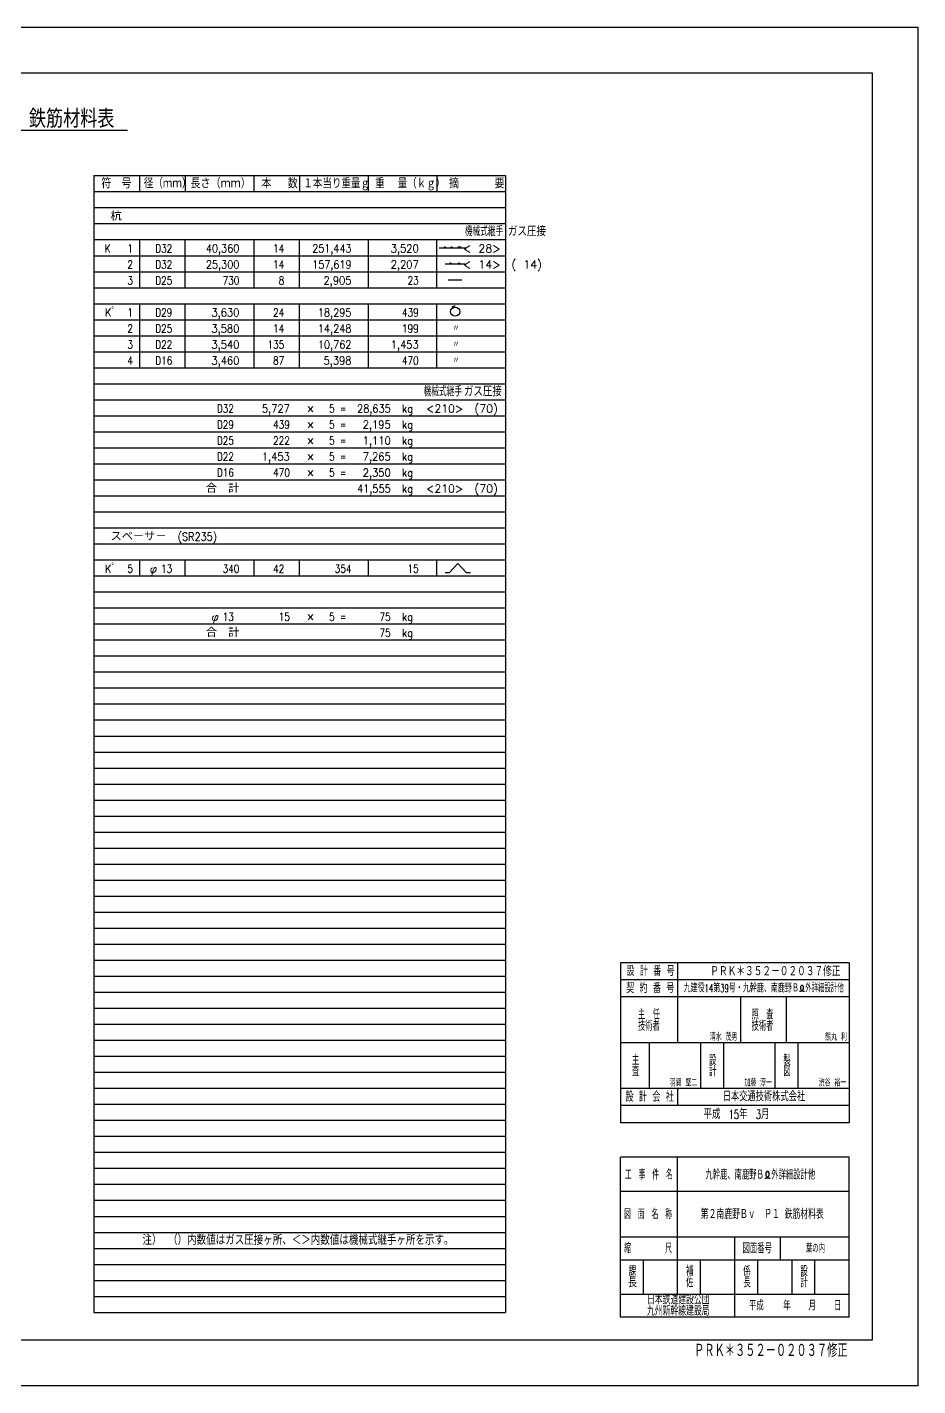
# Model space of a CAD drawing. Extents: x -42150 to -100, y -29800 to -100.
# Drawn here: x -19569 to -100, y -29800 to -100 of the extents above; entities that cross this region are included whole.
import ezdxf
from ezdxf.enums import TextEntityAlignment as Align

# ---------------------------------------------------------------- set-up
doc = ezdxf.new("R2010")
doc.units = 0
doc.header["$MEASUREMENT"] = 0
for name, color, linetype in [('HYOU-TATE', 7, 'CONTINUOUS'), ('HYOU-TEXT', 6, 'CONTINUOUS'), ('HYOU-YOKO', 7, 'CONTINUOUS'), ('JOINT-TEXT', 6, 'CONTINUOUS'), ('KAKOU', 6, 'CONTINUOUS'), ('MOJI', 6, 'CONTINUOUS'), ('TEXT-01', 4, 'CONTINUOUS'), ('TEXT-02', 6, 'CONTINUOUS'), ('WAKU-01', 1, 'CONTINUOUS'), ('WAKU-02', 4, 'CONTINUOUS')]:
    doc.layers.add(name, color=color, linetype=linetype)
doc.styles.get("Standard").update_dxf_attribs({"font": 'txt.shx', "bigfont": 'bigfont.shx'})
doc.styles.add('TYTLE', font='txt.shx', dxfattribs={"width": 0.678, "bigfont": 'bigfont.shx'})

msp = doc.modelspace()

# ---------------------------------------------------------------- linework, layer by layer
at = {"layer": 'HYOU-TATE'}
for p, q in [((-17114, -4745), (-17114, -5795)), ((-16114, -5795), (-16114, -4745)), ((-14614, -4745), (-14614, -5795)), ((-13614, -5795), (-13614, -4745)), ((-12114, -4745), (-12114, -5795)), ((-10614, -5795), (-10614, -4745)), ((-17114, -6145), (-17114, -7545)), ((-16114, -7545), (-16114, -6145)), ((-14614, -6145), (-14614, -7545)), ((-13614, -7545), (-13614, -6145)), ((-12114, -6145), (-12114, -7545)), ((-10614, -7545), (-10614, -6145)), ((-17114, -11745), (-17114, -12095)), ((-16114, -12095), (-16114, -11745)), ((-14614, -11745), (-14614, -12095)), ((-13614, -12095), (-13614, -11745)), ((-12114, -11745), (-12114, -12095)), ((-10614, -12095), (-10614, -11745))]:
    msp.add_line(p, q, dxfattribs=at)
at = {"layer": 'HYOU-YOKO', "color": 4}
for p, q in [((-18114, -3345), (-9114, -3345)), ((-18114, -3345), (-18114, -28195)), ((-9114, -3345), (-9114, -28195)), ((-18114, -3695), (-9114, -3695)), ((-18114, -28195), (-9114, -28195))]:
    msp.add_line(p, q, dxfattribs=at)
at = {"layer": 'HYOU-YOKO'}
for p, q in [((-17114, -3345), (-17114, -3695)), ((-16114, -3345), (-16114, -3695)), ((-14614, -3345), (-14614, -3695)), ((-13614, -3345), (-13614, -3695)), ((-12114, -3345), (-12114, -3695)), ((-10614, -3345), (-10614, -3695)), ((-18114, -4045), (-9114, -4045)), ((-18114, -4395), (-9114, -4395)), ((-18114, -4745), (-9114, -4745)), ((-18114, -5095), (-9114, -5095)), ((-18114, -5445), (-9114, -5445)), ((-18114, -5795), (-9114, -5795)), ((-18114, -6145), (-9114, -6145)), ((-18114, -6495), (-9114, -6495)), ((-18114, -6845), (-9114, -6845)), ((-18114, -7195), (-9114, -7195)), ((-18114, -7545), (-9114, -7545)), ((-18114, -7895), (-9114, -7895)), ((-18114, -8245), (-9114, -8245)), ((-18114, -8595), (-9114, -8595)), ((-18114, -8945), (-9114, -8945)), ((-18114, -9295), (-9114, -9295)), ((-18114, -9645), (-9114, -9645)), ((-18114, -9995), (-9114, -9995)), ((-18114, -10345), (-9114, -10345)), ((-18114, -10695), (-9114, -10695)), ((-18114, -11045), (-9114, -11045)), ((-18114, -11395), (-9114, -11395)), ((-18114, -11745), (-9114, -11745)), ((-18114, -12095), (-9114, -12095)), ((-18114, -12445), (-9114, -12445)), ((-18114, -12795), (-9114, -12795)), ((-18114, -13145), (-9114, -13145)), ((-18114, -13495), (-9114, -13495)), ((-18114, -13845), (-9114, -13845)), ((-18114, -14195), (-9114, -14195)), ((-18114, -14545), (-9114, -14545)), ((-18114, -14895), (-9114, -14895)), ((-18114, -15245), (-9114, -15245)), ((-18114, -15595), (-9114, -15595)), ((-18114, -15945), (-9114, -15945)), ((-18114, -16295), (-9114, -16295)), ((-18114, -16645), (-9114, -16645)), ((-18114, -16995), (-9114, -16995)), ((-18114, -17345), (-9114, -17345)), ((-18114, -17695), (-9114, -17695)), ((-18114, -18045), (-9114, -18045)), ((-18114, -18395), (-9114, -18395)), ((-18114, -18745), (-9114, -18745)), ((-18114, -19095), (-9114, -19095)), ((-18114, -19445), (-9114, -19445)), ((-18114, -19795), (-9114, -19795)), ((-18114, -20145), (-9114, -20145)), ((-18114, -20495), (-9114, -20495)), ((-18114, -20845), (-9114, -20845)), ((-18114, -21195), (-9114, -21195)), ((-18114, -21545), (-9114, -21545)), ((-18114, -21895), (-9114, -21895)), ((-18114, -22245), (-9114, -22245)), ((-18114, -22595), (-9114, -22595)), ((-18114, -22945), (-9114, -22945)), ((-18114, -23295), (-9114, -23295)), ((-18114, -23645), (-9114, -23645)), ((-18114, -23995), (-9114, -23995)), ((-18114, -24345), (-9114, -24345)), ((-18114, -24695), (-9114, -24695)), ((-18114, -25045), (-9114, -25045)), ((-18114, -25395), (-9114, -25395)), ((-18114, -25745), (-9114, -25745)), ((-18114, -26095), (-9114, -26095)), ((-18114, -26445), (-9114, -26445)), ((-18114, -26795), (-9114, -26795)), ((-18114, -27145), (-9114, -27145)), ((-18114, -27495), (-9114, -27495)), ((-18114, -27845), (-9114, -27845))]:
    msp.add_line(p, q, dxfattribs=at)
at = {"layer": 'KAKOU'}
for p, q in [((-10562, -4920), (-9962, -4920)), ((-10427, -4910), (-10457, -4910)), ((-10457, -4910), (-10457, -4930)), ((-10427, -4930), (-10457, -4930)), ((-10427, -4910), (-10427, -4930)), ((-10307, -4910), (-10307, -4930)), ((-10277, -4910), (-10307, -4910)), ((-10277, -4930), (-10307, -4930)), ((-10277, -4910), (-10277, -4930)), ((-10155, -4900), (-10080, -4900)), ((-10433, -5270), (-9995, -5270)), ((-10299, -5260), (-10329, -5260)), ((-10329, -5260), (-10329, -5280)), ((-10299, -5280), (-10329, -5280)), ((-10299, -5260), (-10299, -5280)), ((-10364, -5620), (-10064, -5620)), ((-10335, -12022), (-10155, -11822)), ((-9975, -12022), (-10155, -11822)), ((-10435, -12022), (-10335, -12022)), ((-9975, -12022), (-9875, -12022))]:
    msp.add_line(p, q, dxfattribs=at)
for centre, radius in [((-10129, -5270), 15), ((-10129, -5270), 7.5), ((-10214, -6320), 100)]:
    msp.add_circle(centre, radius, dxfattribs=at)
msp.add_arc((-10214, -6320), 120, 90, 125.8099, dxfattribs=at)
at = {"layer": 'TEXT-01'}
msp.add_line((-24375, -2350), (-17375, -2350), dxfattribs=at)
at = {"layer": 'TEXT-02'}
for centre, radius, start, end in [((-2674, -21098), 76, 263.0416, 36.292), ((-2590, -21098), 76, 143.708, 276.9584), ((-2632, -21067), 24.3, 36.292, 143.708), ((-3434, -25176), 86.9, 263.0416, 36.292), ((-3339, -25176), 86.9, 143.708, 276.9584), ((-3386, -25141), 27.8, 36.292, 143.708)]:
    msp.add_arc(centre, radius, start, end, dxfattribs=at)
at = {"layer": 'WAKU-01', "color": 7}
for p, q in [((-42150, -100), (-100, -100)), ((-100, -100), (-100, -29800)), ((-100, -29800), (-42150, -29800))]:
    msp.add_line(p, q, dxfattribs=at)
at = {"layer": 'WAKU-01'}
for p, q in [((-40650, -1100), (-1100, -1100)), ((-1100, -1100), (-1100, -28800)), ((-1100, -28800), (-40650, -28800))]:
    msp.add_line(p, q, dxfattribs=at)
at = {"layer": 'WAKU-02'}
for p, q in [((-6600, -20550), (-6600, -24050)), ((-1600, -20550), (-6600, -20550)), ((-1600, -20550), (-1600, -24050)), ((-1600, -24050), (-6600, -24050)), ((-1600, -24800), (-6600, -24800)), ((-6600, -28300), (-6600, -24800)), ((-1600, -28300), (-1600, -24800)), ((-1600, -28300), (-6600, -28300))]:
    msp.add_line(p, q, dxfattribs=at)
at = {"layer": 'WAKU-02', "color": 7}
for p, q in [((-5350, -20550), (-5350, -22300)), ((-1600, -20925), (-6600, -20925)), ((-1600, -21300), (-6600, -21300)), ((-3975, -21300), (-3975, -22300)), ((-2975, -21300), (-2975, -22300)), ((-1600, -22300), (-6600, -22300)), ((-5975, -22300), (-5975, -23300)), ((-5975, -22300), (-5975, -23300)), ((-4850, -22300), (-4850, -23300)), ((-4850, -22300), (-4850, -23300)), ((-4350, -22300), (-4350, -23300)), ((-4350, -22300), (-4350, -23300)), ((-3225, -22300), (-3225, -23300)), ((-3225, -22300), (-3225, -23300)), ((-2725, -22300), (-2725, -23300)), ((-2725, -22300), (-2725, -23300)), ((-1600, -23300), (-6600, -23300)), ((-5350, -23300), (-5350, -23675)), ((-1600, -23675), (-6600, -23675)), ((-5350, -27050), (-5350, -24800)), ((-1600, -25550), (-6600, -25550)), ((-1600, -26550), (-6600, -26550)), ((-4100, -27050), (-4100, -26550)), ((-3100, -27050), (-3100, -26550)), ((-1600, -27050), (-6600, -27050)), ((-6100, -27800), (-6100, -27050)), ((-5350, -27800), (-5350, -27050)), ((-4850, -27800), (-4850, -27050)), ((-4100, -28300), (-4100, -27050)), ((-3600, -27800), (-3600, -27050)), ((-2850, -27800), (-2850, -27050)), ((-2350, -27800), (-2350, -27050)), ((-1600, -27800), (-6600, -27800))]:
    msp.add_line(p, q, dxfattribs=at)

# ---------------------------------------------------------------- texts
at = {"layer": 'HYOU-TEXT'}
for s, p in [('符\u3000号', (-17950, -3621)), ('長さ（ｍｍ）', (-16001, -3621)), ('本  数', (-14450, -3621)), ('摘    要', (-10349, -3621))]:
    msp.add_text(s, height=200, dxfattribs=at).set_placement(p)
at = {"layer": 'HYOU-TEXT', "width": 0.8}
for s, p in [('径（ｍｍ）', (-17019, -3621)), ('１本当り重量ｇ', (-13532, -3621)), ('重  量（ｋｇ）', (-11963, -3621))]:
    msp.add_text(s, height=200, dxfattribs=at).set_placement(p)
at = {"layer": 'JOINT-TEXT'}
for s, width, p in [('機械式継手', 0.6, (-9162, -4727)), ('ガス圧接', 0.8, (-8229, -4727)), ('機械式継手', 0.6, (-10063, -8227)), ('ガス圧接', 0.8, (-9192, -8227)), ('注） （）内数値はガス圧接ヶ所、＜＞内数値は機械式継手ヶ所を示す。', 0.8, (-10249, -26777))]:
    msp.add_text(s, height=200, dxfattribs=dict(at, width=width)).set_placement(p, align=Align.BOTTOM_RIGHT)
for s, p in [('< 28>', (-9224, -5077)), ('< 14>', (-9224, -5427)), ('( 14)', (-8317, -5427)), ('<210>', (-10038, -8577)), ('(70)', (-9280, -8577)), ('(70)', (-9280, -10327)), ('<210>', (-10038, -10327))]:
    msp.add_text(s, height=175, dxfattribs=at).set_placement(p, align=Align.BOTTOM_RIGHT)
at = {"layer": 'KAKOU', "width": 0.8}
for p in [(-10281, -6810), (-10281, -7160), (-10281, -7510)]:
    msp.add_text('〃', height=150, dxfattribs=at).set_placement(p, align=Align.BOTTOM_LEFT)
at = {"layer": 'MOJI'}
for s, width, p, p2 in [('杭', 1.5, (-17747, -4325), (-17502, -4325)), ('K', 1.05, (-17869, -5025), (-17747, -5025)), ('1', 2.1, (-17379, -5025), (-17257, -5025)), ('D32', 0.7875, (-16767, -5025), (-16399, -5025)), ('40,360', 0.868966, (-15664, -5025), (-14929, -5025)), ('14', 1.05, (-14194, -5025), (-13949, -5025)), ('251,443', 0.84, (-13337, -5025), (-12479, -5025)), ('3,520', 0.875, (-11622, -5025), (-11009, -5025)), ('2', 1.05, (-17379, -5375), (-17257, -5375)), ('D32', 0.7875, (-16767, -5375), (-16399, -5375)), ('25,300', 0.868966, (-15664, -5375), (-14929, -5375)), ('14', 1.05, (-14194, -5375), (-13949, -5375)), ('157,619', 0.890909, (-13337, -5375), (-12479, -5375)), ('2,207', 0.875, (-11622, -5375), (-11009, -5375)), ('3', 1.05, (-17379, -5725), (-17257, -5725)), ('D25', 0.7875, (-16767, -5725), (-16399, -5725)), ('730', 0.84, (-15297, -5725), (-14929, -5725)), ('8', 1.05, (-14072, -5725), (-13949, -5725)), ('2,905', 0.875, (-13092, -5725), (-12479, -5725)), ('23', 0.84, (-11254, -5725), (-11009, -5725)), ('Kﾟ', 1.5, (-17869, -6425), (-17624, -6425)), ('1', 2.1, (-17379, -6425), (-17257, -6425)), ('D29', 0.7875, (-16767, -6425), (-16399, -6425)), ('3,630', 0.875, (-15542, -6425), (-14929, -6425)), ('24', 0.84, (-14194, -6425), (-13949, -6425)), ('18,295', 0.868966, (-13214, -6425), (-12479, -6425)), ('439', 0.7875, (-11377, -6425), (-11009, -6425)), ('2', 1.05, (-17379, -6775), (-17257, -6775)), ('D25', 0.7875, (-16767, -6775), (-16399, -6775)), ('3,580', 0.875, (-15542, -6775), (-14929, -6775)), ('14', 1.05, (-14194, -6775), (-13949, -6775)), ('14,248', 0.868966, (-13214, -6775), (-12479, -6775)), ('199', 0.9, (-11377, -6775), (-11009, -6775)), ('3', 1.05, (-17379, -7125), (-17257, -7125)), ('D22', 0.7875, (-16767, -7125), (-16399, -7125)), ('3,540', 0.875, (-15542, -7125), (-14929, -7125)), ('135', 0.9, (-14317, -7125), (-13949, -7125)), ('10,762', 0.9, (-13214, -7125), (-12479, -7125)), ('1,453', 0.913043, (-11622, -7125), (-11009, -7125)), ('4', 1.05, (-17379, -7475), (-17257, -7475)), ('D16', 0.9, (-16767, -7475), (-16399, -7475)), ('3,460', 0.875, (-15542, -7475), (-14929, -7475)), ('87', 0.84, (-14194, -7475), (-13949, -7475)), ('5,398', 0.84, (-13092, -7475), (-12479, -7475)), ('470', 0.84, (-11377, -7475), (-11009, -7475)), ('D32', 0.7875, (-15419, -8525), (-15052, -8525)), ('5,727', 0.84, (-14439, -8525), (-13827, -8525)), ('5', 1.05, (-12969, -8525), (-12847, -8525)), ('=', 1.05, (-12724, -8525), (-12602, -8525)), ('28,635', 0.812903, (-12357, -8525), (-11622, -8525)), ('kg', 0.84, (-11377, -8525), (-11132, -8525)), ('D29', 0.7875, (-15419, -8875), (-15052, -8875)), ('439', 0.7875, (-14194, -8875), (-13827, -8875)), ('5', 1.05, (-12969, -8875), (-12847, -8875)), ('=', 1.05, (-12724, -8875), (-12602, -8875)), ('2,195', 0.913043, (-12234, -8875), (-11622, -8875)), ('kg', 0.84, (-11377, -8875), (-11132, -8875)), ('D25', 0.7875, (-15419, -9225), (-15052, -9225)), ('222', 0.7875, (-14194, -9225), (-13827, -9225)), ('5', 1.05, (-12969, -9225), (-12847, -9225)), ('=', 1.05, (-12724, -9225), (-12602, -9225)), ('1,110', 1.166667, (-12234, -9225), (-11622, -9225)), ('kg', 0.84, (-11377, -9225), (-11132, -9225)), ('D22', 0.7875, (-15419, -9575), (-15052, -9575)), ('1,453', 0.913043, (-14439, -9575), (-13827, -9575)), ('5', 1.05, (-12969, -9575), (-12847, -9575)), ('=', 1.05, (-12724, -9575), (-12602, -9575)), ('7,265', 0.84, (-12234, -9575), (-11622, -9575)), ('kg', 0.84, (-11377, -9575), (-11132, -9575)), ('D16', 0.9, (-15419, -9925), (-15052, -9925)), ('470', 0.84, (-14194, -9925), (-13827, -9925)), ('5', 1.05, (-12969, -9925), (-12847, -9925)), ('2,350', 0.875, (-12234, -9925), (-11622, -9925)), ('kg', 0.84, (-11377, -9925), (-11132, -9925)), ('合', 1.5, (-15664, -10275), (-15419, -10275)), ('計', 1.5, (-15174, -10275), (-14929, -10275)), ('=', 1.05, (-12724, -9925), (-12602, -9925)), ('41,555', 0.868966, (-12357, -10275), (-11622, -10275)), ('kg', 0.84, (-11377, -10275), (-11132, -10275)), ('スペ－サ－', 1.25, (-17747, -11325), (-16522, -11325)), ('(SR235)', 0.816667, (-16277, -11325), (-15419, -11325)), ('Kﾟ', 1.5, (-17869, -12025), (-17624, -12025)), ('5', 1.05, (-17379, -12025), (-17257, -12025)), ('13', 1.05, (-16644, -12025), (-16399, -12025)), ('340', 0.84, (-15297, -12025), (-14929, -12025)), ('42', 0.84, (-14194, -12025), (-13949, -12025)), ('354', 0.7875, (-12847, -12025), (-12479, -12025)), ('15', 1.05, (-11254, -12025), (-11009, -12025)), ('13', 1.05, (-15297, -13075), (-15052, -13075)), ('15', 1.05, (-14072, -13075), (-13827, -13075)), ('5', 1.05, (-12969, -13075), (-12847, -13075)), ('=', 1.05, (-12724, -13075), (-12602, -13075)), ('75', 0.84, (-11867, -13075), (-11622, -13075)), ('kg', 0.84, (-11377, -13075), (-11132, -13075)), ('合', 1.5, (-15664, -13425), (-15419, -13425)), ('計', 1.5, (-15174, -13425), (-14929, -13425)), ('75', 0.84, (-11867, -13425), (-11622, -13425)), ('kg', 0.84, (-11377, -13425), (-11132, -13425))]:
    msp.add_text(s, height=175, dxfattribs=dict(at, width=width)).set_placement(p, p2, align=Align.FIT)
for s, p in [('×', (-13459, -8525)), ('×', (-13459, -8875)), ('×', (-13459, -9225)), ('×', (-13459, -9575)), ('×', (-13459, -9925)), ('φ', (-16889, -12025)), ('φ', (-15542, -13075)), ('×', (-13459, -13075))]:
    msp.add_text(s, height=175, dxfattribs=at).set_placement(p)
at = {"layer": 'TEXT-01', "style": 'TYTLE', "width": 0.85}
msp.add_text('鉄筋材料表', height=400, dxfattribs=at).set_placement((-19531, -2300))
at = {"layer": 'TEXT-02'}
for s, width, p, p2 in [('設 計 番 号', 0.828947, (-6467, -20837), (-5417, -20837)), ('契 約 番 号', 0.828947, (-6474, -21212), (-5424, -21212)), ('設', 0.857143, (-4663, -22784), (-4503, -22784)), ('計', 0.857143, (-4663, -23031), (-4503, -23031)), ('平成\u300015年\u30003月', 0.760563, (-4783, -23965), (-3343, -23965))]:
    msp.add_text(s, height=200, rotation=360, dxfattribs=dict(at, width=width)).set_placement(p, p2, align=Align.FIT)
at = {"layer": 'TEXT-02', "width": 0.678}
msp.add_text('ＰＲＫ＊３５２－０２０３７修正', height=200, rotation=360, dxfattribs=at).set_placement((-4637, -20843))
at = {"layer": 'TEXT-02'}
for s, height, width, p, p2 in [('九建役14第39号・九幹鹿、南鹿野Ｂ', 175, 0.717608, (-5220, -21196), (-2700, -21196)), ('外詳細設計他', 175, 0.692308, (-2560, -21196), (-1720, -21196)), ('主\u3000任', 200, 0.72, (-6219, -21788), (-5739, -21788)), ('照\u3000査', 200, 0.72, (-3736, -21788), (-3256, -21788)), ('技術者', 200, 0.72, (-6219, -22038), (-5739, -22038)), ('技術者', 200, 0.72, (-3736, -22038), (-3256, -22038)), ('清水 茂男', 150, 0.789474, (-4647, -22252), (-4047, -22252)), ('熊丸 利', 150, 0.827586, (-2129, -22252), (-1649, -22252)), ('主', 200, 0.857143, (-6350, -22784), (-6190, -22784)), ('製', 200, 0.857143, (-3038, -22784), (-2878, -22784)), ('査', 200, 0.857143, (-6350, -23031), (-6190, -23031)), ('図', 200, 0.923077, (-3038, -23031), (-2878, -23031)), ('羽賀 堅二', 150, 0.779221, (-5522, -23252), (-4922, -23252)), ('加藤 淳一', 150, 0.779221, (-3889, -23252), (-3289, -23252)), ('渋谷 裕一', 150, 0.779221, (-2266, -23252), (-1666, -23252)), ('設 計 会 社', 200, 0.828947, (-6485, -23588), (-5435, -23588)), ('日本交通技術株式会社', 200, 0.767045, (-4364, -23578), (-2564, -23578)), ('工\u3000事\u3000件\u3000名', 200, 0.650826, (-6505, -25289), (-5455, -25289)), ('九幹鹿、南鹿野Ｂ', 200, 0.695652, (-4744, -25289), (-3464, -25289)), ('外詳細設計他', 200, 0.692308, (-3304, -25289), (-2344, -25289)), ('図\u3000面\u3000名\u3000称', 200, 0.645492, (-6521, -26152), (-5471, -26152)), ('第２南鹿野Ｂｖ', 200, 0.75, (-4846, -26152), (-3646, -26152)), ('Ｐ１ 鉄筋材料表', 200, 0.744275, (-3457, -26149), (-2157, -26149)), ('縮\u3000\u3000\u3000\u3000\u3000尺', 200, 0.645492, (-6521, -26900), (-5471, -26900)), ('図面番号', 200, 0.705882, (-3932, -26900), (-3292, -26900)), ('葉の内', 175, 0.734694, (-2548, -26887), (-2128, -26887)), ('課', 200, 0.857143, (-6416, -27399), (-6256, -27399)), ('補', 200, 0.857143, (-5166, -27399), (-5006, -27399)), ('係', 200, 0.857143, (-3916, -27399), (-3756, -27399)), ('設', 200, 0.857143, (-2666, -27399), (-2506, -27399)), ('長', 200, 1.071429, (-6436, -27645), (-6236, -27645)), ('佐', 200, 0.857143, (-5166, -27645), (-5006, -27645)), ('長', 200, 0.857143, (-3916, -27645), (-3756, -27645)), ('計', 200, 0.857143, (-2666, -27645), (-2506, -27645)), ('日本鉄道建設公団', 190, 0.776978, (-6020, -28017), (-4652, -28017)), ('九州新幹線建設局', 190, 0.771429, (-6021, -28264), (-4653, -28264)), ('平成', 200, 0.75, (-3788, -28150), (-3468, -28150)), ('年', 200, 0.857143, (-3043, -28150), (-2883, -28150))]:
    msp.add_text(s, height=height, dxfattribs=dict(at, width=width)).set_placement(p, p2, align=Align.FIT)
for s, p, p2 in [('月', (-2488, -28150), (-2328, -28150)), ('日', (-1933, -28150), (-1773, -28150))]:
    msp.add_text(s, height=200, dxfattribs=at).set_placement(p, p2, align=Align.FIT)
at = {"layer": 'TEXT-02', "color": 4, "width": 0.678}
msp.add_text('\u3000ＰＲＫ＊３５２－０２０３７修正', height=300, rotation=360, dxfattribs=at).set_placement((-5215, -29175))

doc.saveas('drawing.dxf')
